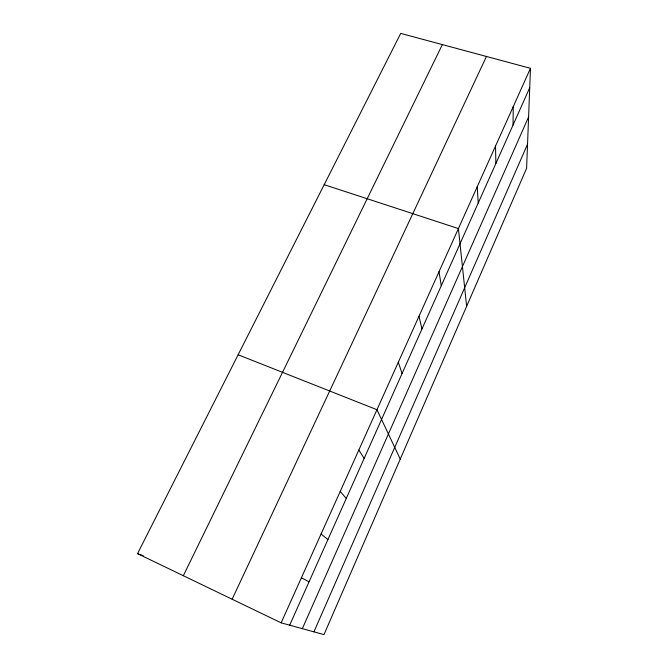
<?xml version="1.0" encoding="UTF-8"?>
<svg xmlns="http://www.w3.org/2000/svg" width="668" height="668" viewBox="0 0 668 668"><rect width="100%" height="100%" fill="white"/><g stroke="black" fill="none" stroke-linecap="round" stroke-linejoin="round"><path stroke-width="1" d="M513.041 125.066L513.249 106.613M530.475 68.311L526.609 168.286L323.98 634.6L281.136 622.835L137.524 553.647L400.725 33.4L530.475 68.311L281.136 622.835M313.927 631.836L527.545 144.213M302.337 628.655L528.597 116.942M289.678 625.181L529.724 87.7M232.13 599.221L486.454 56.463M183.333 575.716L442.358 44.597M324.189 184.677L458.415 228.573L466.631 306.311M137.524 553.647L143.228 555.676M238.142 354.766L376.961 409.718L400.241 459.1M301.385 577.787L309.059 581.786M321.074 534.008L327.913 539.56M340.221 491.439L346.266 498.462M358.841 450.023L364.144 458.448M398.303 362.256L402.078 373.504M418.97 316.29L421.984 328.94M439.001 271.742L441.289 285.72M477.244 186.689L478.213 203.047M495.514 146.058L495.873 163.493"/></g></svg>
